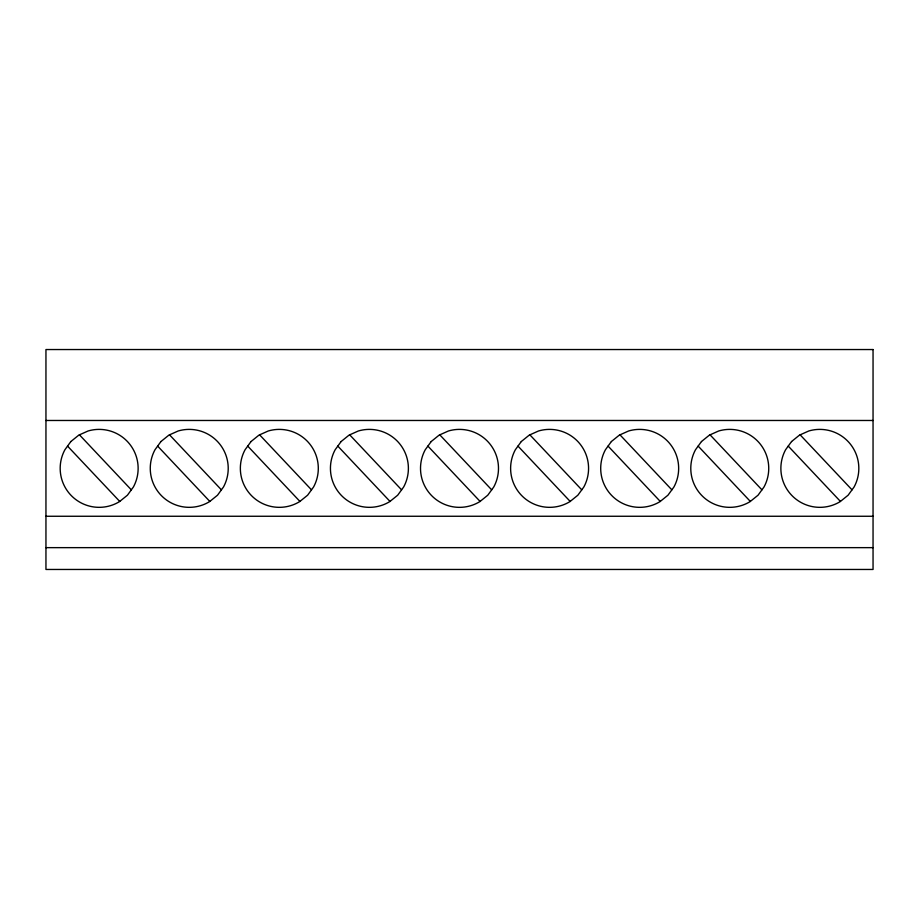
<?xml version="1.0" encoding="UTF-8"?>
<svg xmlns="http://www.w3.org/2000/svg" width="919" height="919" viewBox="0 0 919 919"><rect width="100%" height="100%" fill="white"/><g stroke="black" fill="none" stroke-linecap="round" stroke-linejoin="round"><path stroke-width="1.38" d="M45.95 420.477L873.05 420.477M45.95 516.26L873.05 516.26M45.95 547.644L873.05 547.644M800.139 434.836L852.016 489.838M788.249 446.106L840.437 501.429M710.054 434.836L761.931 489.838M698.164 446.106L750.341 501.429M619.969 434.836L671.846 489.838M608.079 446.106L660.256 501.429M529.872 434.836L581.761 489.838M517.983 446.106L570.171 501.429M439.787 434.836L491.676 489.838M427.898 446.106L480.086 501.429M349.702 434.836L401.58 489.838M337.813 446.106L390.001 501.429M259.618 434.836L311.495 489.838M247.728 446.106L299.916 501.429M169.533 434.836L221.41 489.838M157.643 446.106L209.819 501.429M79.448 434.836L131.325 489.838M67.546 446.106L119.734 501.429M70.866 441.534L64.893 449.77A38.989 38.989 0 0 0 119.527 501.602L127.431 495.203L133.416 486.967A38.989 38.989 0 0 0 88.075 430.988L78.781 435.135L70.866 441.534M160.951 441.534L154.978 449.77A38.989 38.989 0 0 0 209.612 501.602L217.516 495.203L223.501 486.967A38.989 38.989 0 0 0 178.16 430.988L168.866 435.135L160.951 441.534M251.048 441.534L245.063 449.77A38.989 38.989 0 0 0 299.697 501.602L307.612 495.203L313.586 486.967A38.989 38.989 0 0 0 268.245 430.988L258.951 435.135L251.048 441.534M341.133 441.534L335.148 449.77A38.989 38.989 0 0 0 389.782 501.602L397.697 495.203L403.671 486.967A38.989 38.989 0 0 0 358.33 430.988L349.036 435.135L341.133 441.534M431.218 441.534L425.233 449.77A38.989 38.989 0 0 0 479.879 501.602L487.782 495.203L493.767 486.967A38.989 38.989 0 0 0 448.426 430.988L439.121 435.135L431.218 441.534M521.303 441.534L515.329 449.77A38.989 38.989 0 0 0 569.964 501.602L577.867 495.203L583.852 486.967A38.989 38.989 0 0 0 538.511 430.988L529.218 435.135L521.303 441.534M611.388 441.534L605.414 449.77A38.989 38.989 0 0 0 660.049 501.602L667.952 495.203L673.937 486.967A38.989 38.989 0 0 0 628.596 430.988L619.303 435.135L611.388 441.534M701.484 441.534L695.499 449.77A38.989 38.989 0 0 0 750.134 501.602L758.049 495.203L764.022 486.967A38.989 38.989 0 0 0 718.681 430.988L709.388 435.135L701.484 441.534M791.569 441.534L785.584 449.77A38.989 38.989 0 0 0 840.219 501.602L848.134 495.203L854.107 486.967A38.989 38.989 0 0 0 808.766 430.988L799.473 435.135L791.569 441.534M873.05 349.542L45.95 349.542L45.95 569.458L873.05 569.458L873.05 349.542"/></g></svg>
